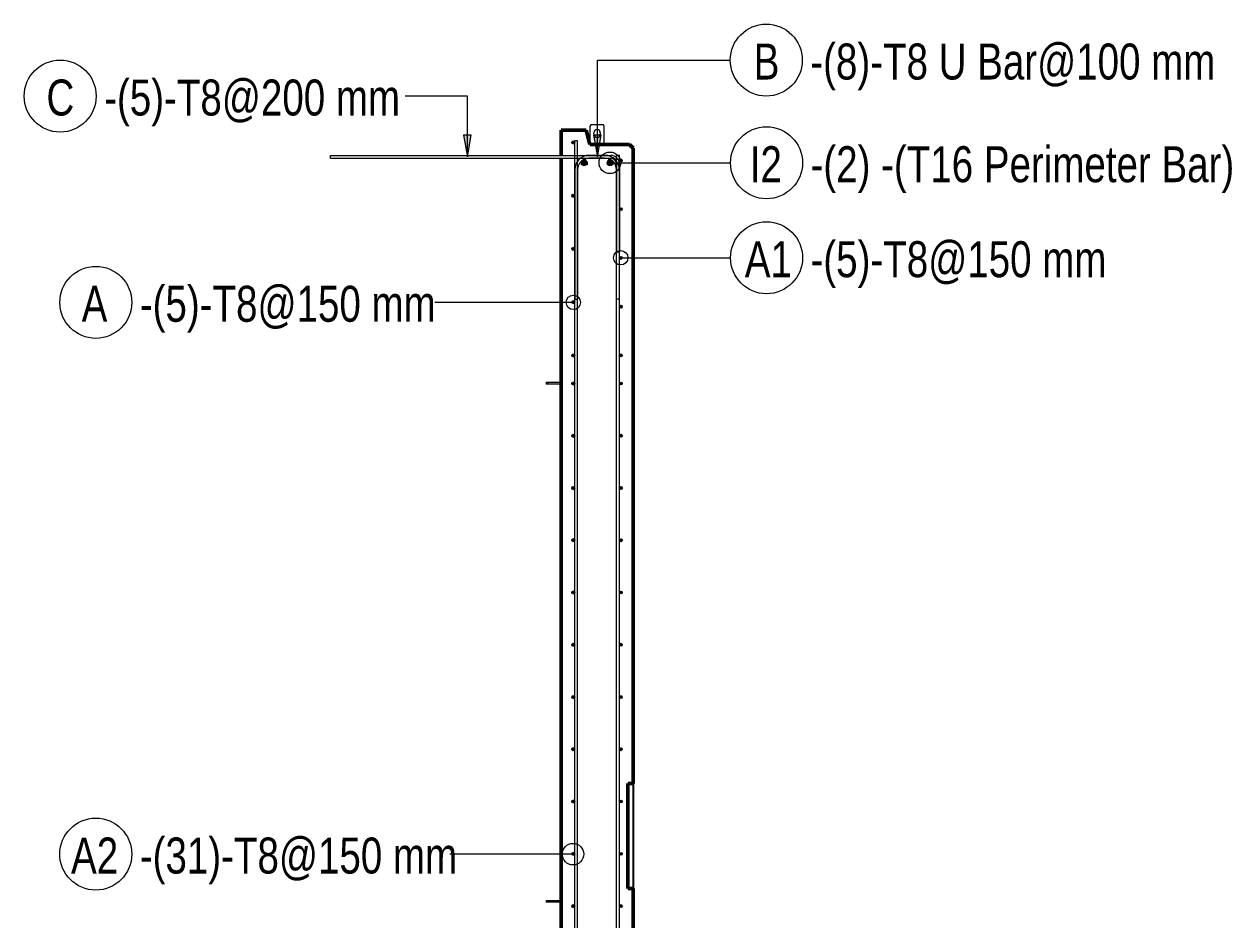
# Model space of a CAD drawing. Header units: millimetres. Extents: x -14563 to 6741, y -2784 to 21137.
# Drawn here: x -5553 to -2198, y 1505 to 3995 of the extents above; entities that cross this region are included whole.
import ezdxf

# ---------------------------------------------------------------- set-up
doc = ezdxf.new("R2010")
doc.units = ezdxf.units.MM
for name, color, linetype, lineweight in [('A-GENM', 13, 'Continuous', 18), ('A-WALL', 113, 'Continuous', 25), ('S-RBAR', 171, 'Continuous', 18), ('S-RBAR-IDEN', 171, 'Continuous', 9)]:
    doc.layers.add(name, color=color, linetype=linetype, lineweight=lineweight)
doc.styles.add('Nirmala UI Semilight', font='NirmalaS.ttf', dxfattribs={"width": 0.8, "height": 100})

# ---------------------------------------------------------------- blocks, each defined once
blk = doc.blocks.new('RR spread anchor face based - RR-SA-3_0-200-1726827-Elevation Right Copy 2')
at = {"layer": 'A-GENM'}
for p, q in [((20347.1, 3715), (20344.6, 3710)), ((20344.6, 3710), (20344.6, 3660.7)), ((20382.1, 3715), (20347.1, 3715)), ((20355.6, 3688.7), (20355.6, 3692.7)), ((20373.6, 3692.7), (20373.6, 3688.7)), ((20384.6, 3710), (20382.1, 3715)), ((20384.6, 3660), (20384.6, 3710))]:
    blk.add_line(p, q, dxfattribs=at)
for centre, start, end in [((20364.6, 3692.7), 0, 180), ((20364.6, 3688.7), 180, 0)]:
    blk.add_arc(centre, 9, start, end, dxfattribs=at)
blk = doc.blocks.new('RR spread anchor face based - RR-SA-0_7-110-1726815-Elevation Right Copy 2')
at = {"layer": 'A-GENM'}
for p, q in [((20223.1, 2999.5), (20228.1, 2999.5)), ((20223.1, 2999.5), (20223.1, 2994.5)), ((20228.1, 2994.5), (20223.1, 2994.5)), ((20228.1, 2999.5), (20264.6, 2999.5)), ((20228.1, 2999.5), (20228.1, 2994.5)), ((20264.6, 2994.5), (20228.1, 2994.5))]:
    blk.add_line(p, q, dxfattribs=at)
blk = doc.blocks.new('RR spread anchor face based - RR-SA-0_7-110-2888042-Elevation Right Copy 2')
at = {"layer": 'A-GENM'}
for p, q in [((20223.1, -862.5), (20228.1, -862.5)), ((20223.1, -862.5), (20223.1, -867.5)), ((20228.1, -867.5), (20223.1, -867.5)), ((20228.1, -862.5), (20264.6, -862.5)), ((20228.1, -862.5), (20228.1, -867.5)), ((20264.6, -867.5), (20228.1, -867.5))]:
    blk.add_line(p, q, dxfattribs=at)
blk = doc.blocks.new('M_Rebar Tag_rfa Dimension - DOT 1_5-793931-Elevation Right Copy 2')
at = {"layer": 'S-RBAR-IDEN'}
blk.add_circle((20834.6, 1108), 100, dxfattribs=at)
blk = doc.blocks.new('M_Rebar Tag_rfa Dimension - ARROW-793927-Elevation Right Copy 2')
at = {"layer": 'S-RBAR-IDEN'}
blk.add_circle((20834.6, -1644.6), 100, dxfattribs=at)
blk = doc.blocks.new('M_Rebar Tag_rfa MARK - DOT 1_5-794230-Elevation Right Copy 2')
at = {"layer": 'S-RBAR-IDEN'}
blk.add_circle((20834.6, -1342.6), 100, dxfattribs=at)
blk = doc.blocks.new('M_Rebar Tag_rfa Dimension - DOT-793929-Elevation Right Copy 2')
at = {"layer": 'S-RBAR-IDEN'}
blk.add_circle((18972.3, 3221.5), 100, dxfattribs=at)

msp = doc.modelspace()

# ---------------------------------------------------------------- hatches: boundary and pattern name
at = {"layer": 'S-RBAR'}
h = msp.add_hatch(color=256, dxfattribs=at)
edge = h.paths.add_edge_path()
edge.add_arc((-4027.57079, 3666), 4, 0, 360)
for points in [[(-4027.57079, 3662), (-4023.57079, 3666), (-4027.57079, 3670), (-4031.57079, 3666)], [(-3999.94293, 3601.89155), (-3990.99866, 3604.79772), (-3990.99866, 3614.20228), (-3999.94293, 3617.10845), (-4005.47079, 3609.5)], [(-3928.16144, 3601.89155), (-3919.21716, 3604.79772), (-3919.21716, 3614.20228), (-3928.16144, 3617.10845), (-3933.6893, 3609.5)], [(-3895.57079, 3612), (-3891.57079, 3616), (-3895.57079, 3620), (-3899.57079, 3616)], [(-4027.57079, 3514), (-4023.57079, 3518), (-4027.57079, 3522), (-4031.57079, 3518)], [(-3895.57079, 3476.5), (-3891.57079, 3480.5), (-3895.57079, 3484.5), (-3899.57079, 3480.5)], [(-4027.57079, 3366), (-4023.57079, 3370), (-4027.57079, 3374), (-4031.57079, 3370)], [(-3895.57079, 3341), (-3891.57079, 3345), (-3895.57079, 3349), (-3899.57079, 3345)], [(-4027.57079, 3218), (-4023.57079, 3222), (-4027.57079, 3226), (-4031.57079, 3222)], [(-3895.57079, 3205.5), (-3891.57079, 3209.5), (-3895.57079, 3213.5), (-3899.57079, 3209.5)], [(-4027.57079, 3070), (-4023.57079, 3074), (-4027.57079, 3078), (-4031.57079, 3074)], [(-3895.57079, 3070), (-3891.57079, 3074), (-3895.57079, 3078), (-3899.57079, 3074)], [(-4027.57079, 2992), (-4023.57079, 2996), (-4027.57079, 3000), (-4031.57079, 2996)], [(-3895.57079, 2992), (-3891.57079, 2996), (-3895.57079, 3000), (-3899.57079, 2996)], [(-4027.57079, 2846.76667), (-4023.57079, 2850.76667), (-4027.57079, 2854.76667), (-4031.57079, 2850.76667)], [(-3895.57079, 2846.76667), (-3891.57079, 2850.76667), (-3895.57079, 2854.76667), (-3899.57079, 2850.76667)], [(-4027.57079, 2701.53333), (-4023.57079, 2705.53333), (-4027.57079, 2709.53333), (-4031.57079, 2705.53333)], [(-3895.57079, 2701.53333), (-3891.57079, 2705.53333), (-3895.57079, 2709.53333), (-3899.57079, 2705.53333)], [(-4027.57079, 2556.3), (-4023.57079, 2560.3), (-4027.57079, 2564.3), (-4031.39852, 2560.12773)], [(-3895.57079, 2556.3), (-3891.57079, 2560.3), (-3895.57079, 2564.3), (-3899.39852, 2560.12773)], [(-4027.57079, 2411.06667), (-4023.57079, 2415.06667), (-4027.57079, 2419.06667), (-4031.57079, 2415.06667)], [(-3895.57079, 2411.06667), (-3891.57079, 2415.06667), (-3895.57079, 2419.06667), (-3899.57079, 2415.06667)], [(-4027.57079, 2265.83333), (-4023.57079, 2269.83333), (-4027.57079, 2273.83333), (-4031.57079, 2269.83333)], [(-3895.57079, 2265.83333), (-3891.57079, 2269.83333), (-3895.57079, 2273.83333), (-3899.57079, 2269.83333)], [(-4027.57079, 2120.6), (-4023.57079, 2124.6), (-4027.57079, 2128.6), (-4031.57079, 2124.6)], [(-3895.57079, 2120.6), (-3891.57079, 2124.6), (-3895.57079, 2128.6), (-3899.57079, 2124.6)], [(-4027.57079, 1975.36667), (-4023.57079, 1979.36667), (-4027.57079, 1983.36667), (-4031.57079, 1979.36667)], [(-3895.57079, 1975.36667), (-3891.57079, 1979.36667), (-3895.57079, 1983.36667), (-3899.57079, 1979.36667)], [(-4027.57079, 1830.13333), (-4023.57079, 1834.13333), (-4027.57079, 1838.13333), (-4031.57079, 1834.13333)], [(-3895.57079, 1830.13333), (-3891.57079, 1834.13333), (-3895.57079, 1838.13333), (-3899.57079, 1834.13333)], [(-4027.57079, 1684.9), (-4023.57079, 1688.9), (-4027.57079, 1692.9), (-4031.57079, 1688.9)], [(-3895.57079, 1684.9), (-3891.57079, 1688.9), (-3895.57079, 1692.9), (-3899.57079, 1688.9)], [(-4027.57079, 1539.66667), (-4023.57079, 1543.66667), (-4027.57079, 1547.66667), (-4031.57079, 1543.66667)], [(-3895.57079, 1539.66667), (-3891.57079, 1543.66667), (-3895.57079, 1547.66667), (-3899.57079, 1543.66667)]]:
    msp.add_hatch(color=256, dxfattribs=at).paths.add_polyline_path(points)
h = msp.add_hatch(color=256, dxfattribs=at)
edge = h.paths.add_edge_path()
edge.add_arc((-3997.47079, 3609.5), 8, 0, 360)
h = msp.add_hatch(color=256, dxfattribs=at)
edge = h.paths.add_edge_path()
edge.add_arc((-3925.6893, 3609.5), 8, 0, 360)
h = msp.add_hatch(color=256, dxfattribs=at)
edge = h.paths.add_edge_path()
edge.add_arc((-3895.57079, 3616), 4, 0, 360)
h = msp.add_hatch(color=256, dxfattribs=at)
edge = h.paths.add_edge_path()
edge.add_arc((-4027.57079, 3518), 4, 0, 360)
h = msp.add_hatch(color=256, dxfattribs=at)
edge = h.paths.add_edge_path()
edge.add_arc((-3895.57079, 3480.5), 4, 0, 360)
h = msp.add_hatch(color=256, dxfattribs=at)
edge = h.paths.add_edge_path()
edge.add_arc((-4027.57079, 3370), 4, 0, 360)
h = msp.add_hatch(color=256, dxfattribs=at)
edge = h.paths.add_edge_path()
edge.add_arc((-3895.57079, 3345), 4, 0, 360)
h = msp.add_hatch(color=256, dxfattribs=at)
edge = h.paths.add_edge_path()
edge.add_arc((-4027.57079, 3222), 4, 0, 360)
h = msp.add_hatch(color=256, dxfattribs=at)
edge = h.paths.add_edge_path()
edge.add_arc((-3895.57079, 3209.5), 4, 0, 360)
h = msp.add_hatch(color=256, dxfattribs=at)
edge = h.paths.add_edge_path()
edge.add_arc((-4027.57079, 3074), 4, 0, 360)
h = msp.add_hatch(color=256, dxfattribs=at)
edge = h.paths.add_edge_path()
edge.add_arc((-3895.57079, 3074), 4, 0, 360)
h = msp.add_hatch(color=256, dxfattribs=at)
edge = h.paths.add_edge_path()
edge.add_arc((-4027.57079, 2996), 4, 0, 360)
h = msp.add_hatch(color=256, dxfattribs=at)
edge = h.paths.add_edge_path()
edge.add_arc((-3895.57079, 2996), 4, 0, 360)
h = msp.add_hatch(color=256, dxfattribs=at)
edge = h.paths.add_edge_path()
edge.add_arc((-4027.57079, 2850.76667), 4, 0, 360)
h = msp.add_hatch(color=256, dxfattribs=at)
edge = h.paths.add_edge_path()
edge.add_arc((-3895.57079, 2850.76667), 4, 0, 360)
h = msp.add_hatch(color=256, dxfattribs=at)
edge = h.paths.add_edge_path()
edge.add_arc((-4027.57079, 2705.53333), 4, 0, 360)
h = msp.add_hatch(color=256, dxfattribs=at)
edge = h.paths.add_edge_path()
edge.add_arc((-3895.57079, 2705.53333), 4, 0, 360)
h = msp.add_hatch(color=256, dxfattribs=at)
edge = h.paths.add_edge_path()
edge.add_arc((-4027.57079, 2560.3), 4, 0, 360)
h = msp.add_hatch(color=256, dxfattribs=at)
edge = h.paths.add_edge_path()
edge.add_arc((-3895.57079, 2560.3), 4, 0, 360)
h = msp.add_hatch(color=256, dxfattribs=at)
edge = h.paths.add_edge_path()
edge.add_arc((-4027.57079, 2415.06667), 4, 0, 360)
h = msp.add_hatch(color=256, dxfattribs=at)
edge = h.paths.add_edge_path()
edge.add_arc((-3895.57079, 2415.06667), 4, 0, 360)
h = msp.add_hatch(color=256, dxfattribs=at)
edge = h.paths.add_edge_path()
edge.add_arc((-4027.57079, 2269.83333), 4, 0, 360)
h = msp.add_hatch(color=256, dxfattribs=at)
edge = h.paths.add_edge_path()
edge.add_arc((-3895.57079, 2269.83333), 4, 0, 360)
h = msp.add_hatch(color=256, dxfattribs=at)
edge = h.paths.add_edge_path()
edge.add_arc((-4027.57079, 2124.6), 4, 0, 360)
h = msp.add_hatch(color=256, dxfattribs=at)
edge = h.paths.add_edge_path()
edge.add_arc((-3895.57079, 2124.6), 4, 0, 360)
h = msp.add_hatch(color=256, dxfattribs=at)
edge = h.paths.add_edge_path()
edge.add_arc((-4027.57079, 1979.36667), 4, 0, 360)
h = msp.add_hatch(color=256, dxfattribs=at)
edge = h.paths.add_edge_path()
edge.add_arc((-3895.57079, 1979.36667), 4, 0, 360)
h = msp.add_hatch(color=256, dxfattribs=at)
edge = h.paths.add_edge_path()
edge.add_arc((-4027.57079, 1834.13333), 4, 0, 360)
h = msp.add_hatch(color=256, dxfattribs=at)
edge = h.paths.add_edge_path()
edge.add_arc((-3895.57079, 1834.13333), 4, 0, 360)
h = msp.add_hatch(color=256, dxfattribs=at)
edge = h.paths.add_edge_path()
edge.add_arc((-4027.57079, 1688.9), 4, 0, 360)
h = msp.add_hatch(color=256, dxfattribs=at)
edge = h.paths.add_edge_path()
edge.add_arc((-3895.57079, 1688.9), 4, 0, 360)
h = msp.add_hatch(color=256, dxfattribs=at)
edge = h.paths.add_edge_path()
edge.add_arc((-4027.57079, 1543.66667), 4, 0, 360)
h = msp.add_hatch(color=256, dxfattribs=at)
edge = h.paths.add_edge_path()
edge.add_arc((-3895.57079, 1543.66667), 4, 0, 360)
at = {"layer": 'S-RBAR-IDEN'}
for points in [[(-4321.65581, 3626), (-4311.07619, 3686), (-4332.23543, 3686)], [(-3960.73246, 3626), (-3950.15284, 3686), (-3971.31207, 3686)]]:
    msp.add_hatch(color=256, dxfattribs=at).paths.add_polyline_path(points)

# ---------------------------------------------------------------- linework, layer by layer
at = {"layer": 'A-WALL', "lineweight": 50}
for p, q in [((-4061.57079, 3700), (-4061.57079, 3630)), ((-3991.45112, 3700), (-4061.57079, 3700)), ((-3981.45112, 3660), (-3991.45112, 3700)), ((-3871.57079, 3660), (-3981.45112, 3660)), ((-3861.57079, 3650), (-3871.57079, 3660)), ((-3861.57079, 1884.1647), (-3861.57079, 3650)), ((-4061.57079, 3622), (-4061.57079, 1040)), ((-3876.53173, 1592.42728), (-3876.53173, 1884.1647)), ((-3876.53173, 1884.1647), (-3861.57079, 1884.1647)), ((-3861.57079, 1592.42728), (-3876.53173, 1592.42728)), ((-3861.57079, -1395), (-3861.57079, 1592.42728))]:
    msp.add_line(p, q, dxfattribs=at)
at = {"layer": 'A-WALL'}
msp.add_line((-3861.57079, 1884.1647), (-3861.57079, 1592.42728), dxfattribs=at)
at = {"layer": 'S-RBAR'}
for p, q in [((-4027.57079, 3670), (-4031.57079, 3666)), ((-4031.57079, 3666), (-4027.57079, 3662)), ((-4023.57079, 3666), (-4027.57079, 3670)), ((-4027.57079, 3662), (-4023.57079, 3666)), ((-4015.57079, 3670), (-4023.57079, 3670)), ((-4023.57079, -1365), (-4023.57079, 3670)), ((-4015.57079, -1365), (-4015.57079, 3670)), ((-4701.92737, 3630), (-3923.57079, 3630)), ((-4701.92737, 3622), (-4701.92737, 3630)), ((-3939.57079, 3630), (-3983.57079, 3630)), ((-3899.57079, 3630), (-3907.57079, 3630)), ((-3907.57079, -1365), (-3907.57079, 3630)), ((-3899.57079, -1365), (-3899.57079, 3630)), ((-4701.92737, 3622), (-3923.57079, 3622)), ((-4023.57079, 3590), (-4023.57079, 3230)), ((-4015.57079, 3590), (-4015.57079, 3230)), ((-3999.94293, 3617.10845), (-4005.47079, 3609.5)), ((-4005.47079, 3609.5), (-4005.47079, 3603.62814)), ((-4005.47079, 3609.5), (-3999.94293, 3601.89155)), ((-3990.99866, 3614.20228), (-3999.94293, 3617.10845)), ((-3999.94293, 3601.89155), (-3990.99866, 3604.79772)), ((-3990.99866, 3604.79772), (-3990.99866, 3614.20228)), ((-3989.47079, 3609.5), (-3989.47079, 3603.62814)), ((-3939.57079, 3622), (-3983.57079, 3622)), ((-3928.16144, 3617.10845), (-3933.6893, 3609.5)), ((-3933.6893, 3609.5), (-3933.6893, 3603.62814)), ((-3933.6893, 3609.5), (-3928.16144, 3601.89155)), ((-3919.21716, 3614.20228), (-3928.16144, 3617.10845)), ((-3928.16144, 3601.89155), (-3919.21716, 3604.79772)), ((-3919.21716, 3604.79772), (-3919.21716, 3614.20228)), ((-3917.6893, 3609.5), (-3917.6893, 3603.62814)), ((-3907.57079, 3606), (-3907.57079, 3362)), ((-3907.57079, 3230), (-3907.57079, 3590)), ((-3895.57079, 3620), (-3899.57079, 3616)), ((-3899.57079, 3616), (-3895.57079, 3612)), ((-3899.57079, 3606), (-3899.57079, 3362)), ((-3899.57079, 3230), (-3899.57079, 3590)), ((-3891.57079, 3616), (-3895.57079, 3620)), ((-3895.57079, 3612), (-3891.57079, 3616)), ((-4027.57079, 3522), (-4031.57079, 3518)), ((-4031.57079, 3518), (-4027.57079, 3514)), ((-4023.57079, 3518), (-4027.57079, 3522)), ((-4027.57079, 3514), (-4023.57079, 3518)), ((-3895.57079, 3484.5), (-3899.57079, 3480.5)), ((-3899.57079, 3480.5), (-3895.57079, 3476.5)), ((-3891.57079, 3480.5), (-3895.57079, 3484.5)), ((-3895.57079, 3476.5), (-3891.57079, 3480.5)), ((-4027.57079, 3374), (-4031.57079, 3370)), ((-4031.57079, 3370), (-4027.57079, 3366)), ((-4023.57079, 3370), (-4027.57079, 3374)), ((-4027.57079, 3366), (-4023.57079, 3370)), ((-3907.57079, 3362), (-3899.57079, 3362)), ((-3895.57079, 3349), (-3899.57079, 3345)), ((-3899.57079, 3345), (-3895.57079, 3341)), ((-3891.57079, 3345), (-3895.57079, 3349)), ((-3895.57079, 3341), (-3891.57079, 3345)), ((-4027.57079, 3226), (-4031.57079, 3222)), ((-4031.57079, 3222), (-4027.57079, 3218)), ((-4023.57079, 3222), (-4027.57079, 3226)), ((-4027.57079, 3218), (-4023.57079, 3222)), ((-4023.57079, 3230), (-4015.57079, 3230)), ((-3899.57079, 3230), (-3907.57079, 3230)), ((-3895.57079, 3213.5), (-3899.57079, 3209.5)), ((-3899.57079, 3209.5), (-3895.57079, 3205.5)), ((-3891.57079, 3209.5), (-3895.57079, 3213.5)), ((-3895.57079, 3205.5), (-3891.57079, 3209.5)), ((-4027.57079, 3078), (-4031.57079, 3074)), ((-4031.57079, 3074), (-4027.57079, 3070)), ((-4023.57079, 3074), (-4027.57079, 3078)), ((-4027.57079, 3070), (-4023.57079, 3074)), ((-3895.57079, 3078), (-3899.57079, 3074)), ((-3899.57079, 3074), (-3895.57079, 3070)), ((-3891.57079, 3074), (-3895.57079, 3078)), ((-3895.57079, 3070), (-3891.57079, 3074)), ((-4027.57079, 3000), (-4031.57079, 2996)), ((-4031.57079, 2996), (-4027.57079, 2992)), ((-4023.57079, 2996), (-4027.57079, 3000)), ((-4027.57079, 2992), (-4023.57079, 2996)), ((-3895.57079, 3000), (-3899.57079, 2996)), ((-3899.57079, 2996), (-3895.57079, 2992)), ((-3891.57079, 2996), (-3895.57079, 3000)), ((-3895.57079, 2992), (-3891.57079, 2996)), ((-4027.57079, 2854.76667), (-4031.57079, 2850.76667)), ((-4023.57079, 2850.76667), (-4027.57079, 2854.76667)), ((-3895.57079, 2854.76667), (-3899.57079, 2850.76667)), ((-3891.57079, 2850.76667), (-3895.57079, 2854.76667)), ((-4031.57079, 2850.76667), (-4027.57079, 2846.76667)), ((-4027.57079, 2846.76667), (-4023.57079, 2850.76667)), ((-3899.57079, 2850.76667), (-3895.57079, 2846.76667)), ((-3895.57079, 2846.76667), (-3891.57079, 2850.76667)), ((-4027.57079, 2709.53333), (-4031.57079, 2705.53333)), ((-4031.57079, 2705.53333), (-4027.57079, 2701.53333)), ((-4023.57079, 2705.53333), (-4027.57079, 2709.53333)), ((-4027.57079, 2701.53333), (-4023.57079, 2705.53333)), ((-3895.57079, 2709.53333), (-3899.57079, 2705.53333)), ((-3899.57079, 2705.53333), (-3895.57079, 2701.53333)), ((-3891.57079, 2705.53333), (-3895.57079, 2709.53333)), ((-3895.57079, 2701.53333), (-3891.57079, 2705.53333)), ((-4027.57079, 2564.3), (-4031.39852, 2560.12773)), ((-4031.39852, 2560.12773), (-4027.57079, 2556.3)), ((-4023.57079, 2560.3), (-4027.57079, 2564.3)), ((-4027.57079, 2556.3), (-4023.57079, 2560.3)), ((-3895.57079, 2564.3), (-3899.39852, 2560.12773)), ((-3899.39852, 2560.12773), (-3895.57079, 2556.3)), ((-3891.57079, 2560.3), (-3895.57079, 2564.3)), ((-3895.57079, 2556.3), (-3891.57079, 2560.3)), ((-4027.57079, 2419.06667), (-4031.57079, 2415.06667)), ((-4023.57079, 2415.06667), (-4027.57079, 2419.06667)), ((-3895.57079, 2419.06667), (-3899.57079, 2415.06667)), ((-3891.57079, 2415.06667), (-3895.57079, 2419.06667)), ((-4031.57079, 2415.06667), (-4027.57079, 2411.06667)), ((-4027.57079, 2411.06667), (-4023.57079, 2415.06667)), ((-3899.57079, 2415.06667), (-3895.57079, 2411.06667)), ((-3895.57079, 2411.06667), (-3891.57079, 2415.06667)), ((-4027.57079, 2273.83333), (-4031.57079, 2269.83333)), ((-4031.57079, 2269.83333), (-4027.57079, 2265.83333)), ((-4023.57079, 2269.83333), (-4027.57079, 2273.83333)), ((-4027.57079, 2265.83333), (-4023.57079, 2269.83333)), ((-3895.57079, 2273.83333), (-3899.57079, 2269.83333)), ((-3899.57079, 2269.83333), (-3895.57079, 2265.83333)), ((-3891.57079, 2269.83333), (-3895.57079, 2273.83333)), ((-3895.57079, 2265.83333), (-3891.57079, 2269.83333)), ((-4027.57079, 2128.6), (-4031.57079, 2124.6)), ((-4031.57079, 2124.6), (-4027.57079, 2120.6)), ((-4023.57079, 2124.6), (-4027.57079, 2128.6)), ((-4027.57079, 2120.6), (-4023.57079, 2124.6)), ((-3895.57079, 2128.6), (-3899.57079, 2124.6)), ((-3899.57079, 2124.6), (-3895.57079, 2120.6)), ((-3891.57079, 2124.6), (-3895.57079, 2128.6)), ((-3895.57079, 2120.6), (-3891.57079, 2124.6)), ((-4027.57079, 1983.36667), (-4031.57079, 1979.36667)), ((-4031.57079, 1979.36667), (-4027.57079, 1975.36667)), ((-4023.57079, 1979.36667), (-4027.57079, 1983.36667)), ((-4027.57079, 1975.36667), (-4023.57079, 1979.36667)), ((-3895.57079, 1983.36667), (-3899.57079, 1979.36667)), ((-3899.57079, 1979.36667), (-3895.57079, 1975.36667)), ((-3891.57079, 1979.36667), (-3895.57079, 1983.36667)), ((-3895.57079, 1975.36667), (-3891.57079, 1979.36667)), ((-4027.57079, 1838.13333), (-4031.57079, 1834.13333)), ((-4031.57079, 1834.13333), (-4027.57079, 1830.13333)), ((-4023.57079, 1834.13333), (-4027.57079, 1838.13333)), ((-4027.57079, 1830.13333), (-4023.57079, 1834.13333)), ((-3895.57079, 1838.13333), (-3899.57079, 1834.13333)), ((-3899.57079, 1834.13333), (-3895.57079, 1830.13333)), ((-3891.57079, 1834.13333), (-3895.57079, 1838.13333)), ((-3895.57079, 1830.13333), (-3891.57079, 1834.13333)), ((-4027.57079, 1692.9), (-4031.57079, 1688.9)), ((-4031.57079, 1688.9), (-4027.57079, 1684.9)), ((-4023.57079, 1688.9), (-4027.57079, 1692.9)), ((-4027.57079, 1684.9), (-4023.57079, 1688.9)), ((-3895.57079, 1692.9), (-3899.57079, 1688.9)), ((-3899.57079, 1688.9), (-3895.57079, 1684.9)), ((-3891.57079, 1688.9), (-3895.57079, 1692.9)), ((-3895.57079, 1684.9), (-3891.57079, 1688.9)), ((-4027.57079, 1547.66667), (-4031.57079, 1543.66667)), ((-4031.57079, 1543.66667), (-4027.57079, 1539.66667)), ((-4023.57079, 1543.66667), (-4027.57079, 1547.66667)), ((-4027.57079, 1539.66667), (-4023.57079, 1543.66667)), ((-3895.57079, 1547.66667), (-3899.57079, 1543.66667)), ((-3899.57079, 1543.66667), (-3895.57079, 1539.66667)), ((-3891.57079, 1543.66667), (-3895.57079, 1547.66667)), ((-3895.57079, 1539.66667), (-3891.57079, 1543.66667))]:
    msp.add_line(p, q, dxfattribs=at)
for centre, radius in [((-4027.57079, 3666), 4), ((-3997.47079, 3609.5), 8), ((-3925.6893, 3609.5), 8), ((-3895.57079, 3616), 4), ((-4027.57079, 3518), 4), ((-3895.57079, 3480.5), 4), ((-4027.57079, 3370), 4), ((-3895.57079, 3345), 4), ((-4027.57079, 3222), 4), ((-3895.57079, 3209.5), 4), ((-4027.57079, 3074), 4), ((-3895.57079, 3074), 4), ((-4027.57079, 2996), 4), ((-3895.57079, 2996), 4), ((-4027.57079, 2850.76667), 4), ((-3895.57079, 2850.76667), 4), ((-4027.57079, 2705.53333), 4), ((-3895.57079, 2705.53333), 4), ((-4027.57079, 2560.3), 4), ((-3895.57079, 2560.3), 4), ((-4027.57079, 2415.06667), 4), ((-3895.57079, 2415.06667), 4), ((-4027.57079, 2269.83333), 4), ((-3895.57079, 2269.83333), 4), ((-4027.57079, 2124.6), 4), ((-3895.57079, 2124.6), 4), ((-4027.57079, 1979.36667), 4), ((-3895.57079, 1979.36667), 4), ((-4027.57079, 1834.13333), 4), ((-3895.57079, 1834.13333), 4), ((-4027.57079, 1688.9), 4), ((-3895.57079, 1688.9), 4), ((-4027.57079, 1543.66667), 4), ((-3895.57079, 1543.66667), 4)]:
    msp.add_circle(centre, radius, dxfattribs=at)
for centre, radius, start, end in [((-3983.57079, 3590), 40, 90, 180), ((-3939.57079, 3590), 40, 360, 90), ((-3923.57079, 3606), 24, 360, 90), ((-3983.57079, 3590), 32, 90, 180), ((-3997.47079, 3609.5), 8, 138.81567723, 180), ((-3997.47079, 3609.5), 8, 360, 116.18432277), ((-3939.57079, 3590), 32, 0, 90), ((-3925.6893, 3609.5), 8, 63.50303864, 180), ((-3923.57079, 3606), 16, 0, 90), ((-3925.6893, 3609.5), 8, 360, 41.49696136)]:
    msp.add_arc(centre, radius, start, end, dxfattribs=at)
at = {"layer": 'S-RBAR-IDEN'}
for p, q in [((-3960.73246, 3894.73772), (-3591.54023, 3894.73772)), ((-3960.73246, 3626), (-3960.73246, 3894.73772)), ((-4321.65581, 3794.73772), (-4494.53151, 3794.73772)), ((-4321.65581, 3626), (-4321.65581, 3794.73772)), ((-4311.07619, 3686), (-4332.23543, 3686)), ((-4332.23543, 3686), (-4321.65581, 3626)), ((-4321.65581, 3626), (-4311.07619, 3686)), ((-3950.15284, 3686), (-3971.31207, 3686)), ((-3971.31207, 3686), (-3960.73246, 3626)), ((-3960.73246, 3626), (-3950.15284, 3686)), ((-3926.00985, 3609.36978), (-3590.91523, 3609.36978)), ((-3895.89571, 3345.38233), (-3590.91523, 3345.38233)), ((-4027.42669, 3221.45501), (-4412.47178, 3221.45501)), ((-4028.35116, 1687.96667), (-4370.23178, 1687.96667))]:
    msp.add_line(p, q, dxfattribs=at)
for centre, radius in [((-3926.00985, 3609.36978), 30), ((-3895.89571, 3345.38233), 20), ((-4027.42669, 3221.45501), 20), ((-4028.35116, 1687.96667), 30)]:
    msp.add_circle(centre, radius, dxfattribs=at)

# ---------------------------------------------------------------- block references
at = {"layer": 'A-GENM'}
for name, p in [('RR spread anchor face based - RR-SA-3_0-200-1726827-Elevation Right Copy 2', (-24326.14029, 0)), ('RR spread anchor face based - RR-SA-0_7-110-1726815-Elevation Right Copy 2', (-24326.14029, 0)), ('RR spread anchor face based - RR-SA-0_7-110-2888042-Elevation Right Copy 2', (-24326.14029, 2422))]:
    msp.add_blockref(name, p, dxfattribs=at)
at = {"layer": 'S-RBAR-IDEN'}
for name, p in [('M_Rebar Tag_rfa Dimension - ARROW-793927-Elevation Right Copy 2', (-24326.14029, 5539.3375)), ('M_Rebar Tag_rfa Dimension - ARROW-793927-Elevation Right Copy 2', (-26287.50292, 5439.3375)), ('M_Rebar Tag_rfa MARK - DOT 1_5-794230-Elevation Right Copy 2', (-24325.51529, 4951.9853)), ('M_Rebar Tag_rfa Dimension - DOT-793929-Elevation Right Copy 2', (-22463.1724, 123.92732)), ('M_Rebar Tag_rfa Dimension - DOT-793929-Elevation Right Copy 2', (-24326.14029, 0)), ('M_Rebar Tag_rfa Dimension - DOT 1_5-793931-Elevation Right Copy 2', (-26188.48319, 580))]:
    msp.add_blockref(name, p, dxfattribs=at)

# ---------------------------------------------------------------- texts
at = {"layer": 'S-RBAR-IDEN', "char_height": 100, "attachment_point": 1, "style": 'Nirmala UI Semilight'}
for s, insert, width in [('B', (-3526.3894, 3940.81962), 76.962), ('-(8)-T8 U Bar@100 mm', (-3369.32888, 3940.81962), 1349.4004), ('C', (-5490.95202, 3840.81962), 84.6582), ('-(5)-T8@200 mm', (-5330.69151, 3840.81962), 1010.7676), ('I2', (-3537.4444, 3655.45168), 105.1814), ('-(2) -(T16 Perimeter Bar)', (-3368.70388, 3655.45168), 1398.143), ('A1', (-3551.2044, 3391.46423), 138.5316), ('-(5)-T8@150 mm', (-3368.70388, 3391.46423), 990.2444), ('A', (-5393.05229, 3267.53691), 87.2236), ('-(5)-T8@150 mm', (-5231.67178, 3267.53691), 990.2444), ('A2', (-5422.65229, 1734.04857), 159.0548), ('-(31)-T8@150 mm', (-5231.67178, 1734.04857), 1041.5524)]:
    msp.add_mtext(s, dxfattribs=dict(at, insert=insert, width=width))

doc.saveas('drawing.dxf')
